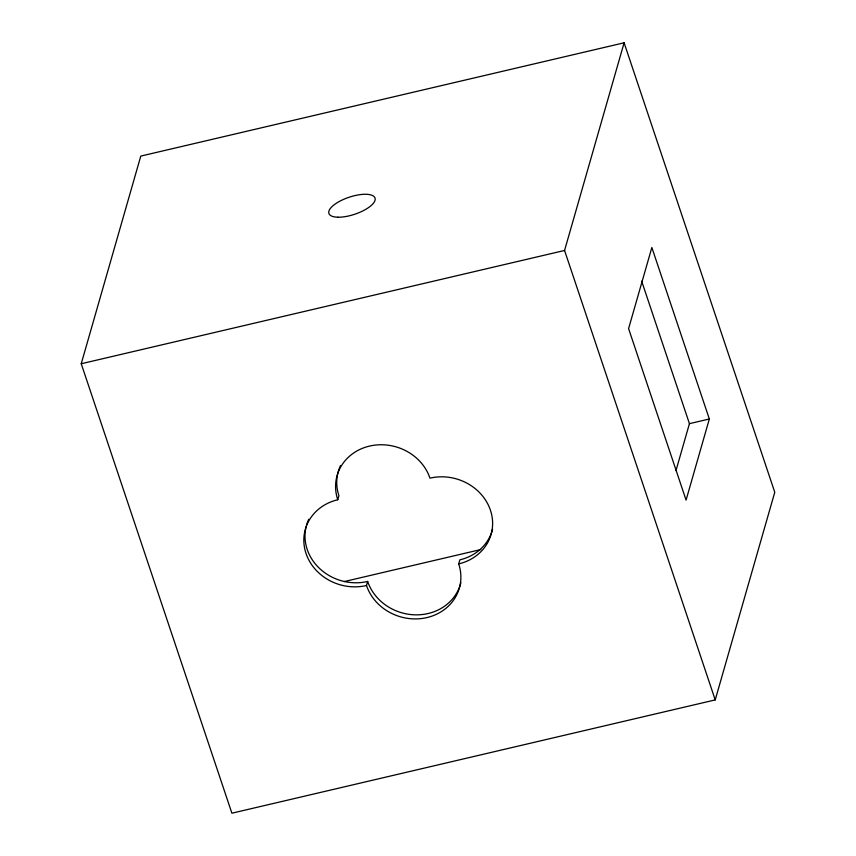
<?xml version="1.0" encoding="UTF-8"?>
<svg xmlns="http://www.w3.org/2000/svg" width="856" height="856" viewBox="0 0 856 856"><rect width="100%" height="100%" fill="white"/><g stroke="black" fill="none" stroke-linecap="round" stroke-linejoin="round"><path stroke-width="1.28" d="M81.234 363.747L140.78 156.092L624.11 42.8L774.766 492.254L715.22 699.908L231.89 813.2L81.234 363.747L564.564 250.466L624.11 42.8M337.756 499.765A48.642 43.827 16 0 1 369.482 446.094A48.642 43.827 16 0 1 429.958 478.151A48.642 43.827 16 0 1 490.435 510.219A48.642 43.827 16 0 1 458.698 563.89A48.642 43.827 16 0 1 426.973 617.572A48.642 43.827 16 0 1 366.496 585.504A48.642 43.827 16 0 1 306.02 553.447A48.642 43.827 16 0 1 337.756 499.765L338.923 495.71A48.642 43.827 16 0 1 340.474 465.621M366.496 585.504L367.663 581.449A48.642 43.827 16 0 1 306.18 526.504M458.698 563.89L459.865 559.835A48.642 43.827 16 0 0 492.607 529.051M675.994 470.543L689.433 423.656L641.679 281.185M709.335 419.001L686.073 500.097L628.593 328.618L651.855 247.512L709.335 419.001L689.433 423.656M344.187 581.577L480.762 549.563M564.564 250.466L715.22 699.908M460.87 582.722A48.642 43.827 16 0 1 415.706 614.854A48.642 43.827 16 0 1 367.663 581.449M306.502 525.284A48.642 43.827 16 0 1 308.738 519.292M337.927 217.21A24.321 8.967 -18.5 0 0 375.014 200.325A24.321 8.967 -18.5 0 0 342.956 199.651A24.321 8.967 -18.5 0 0 337.927 217.21"/></g></svg>
